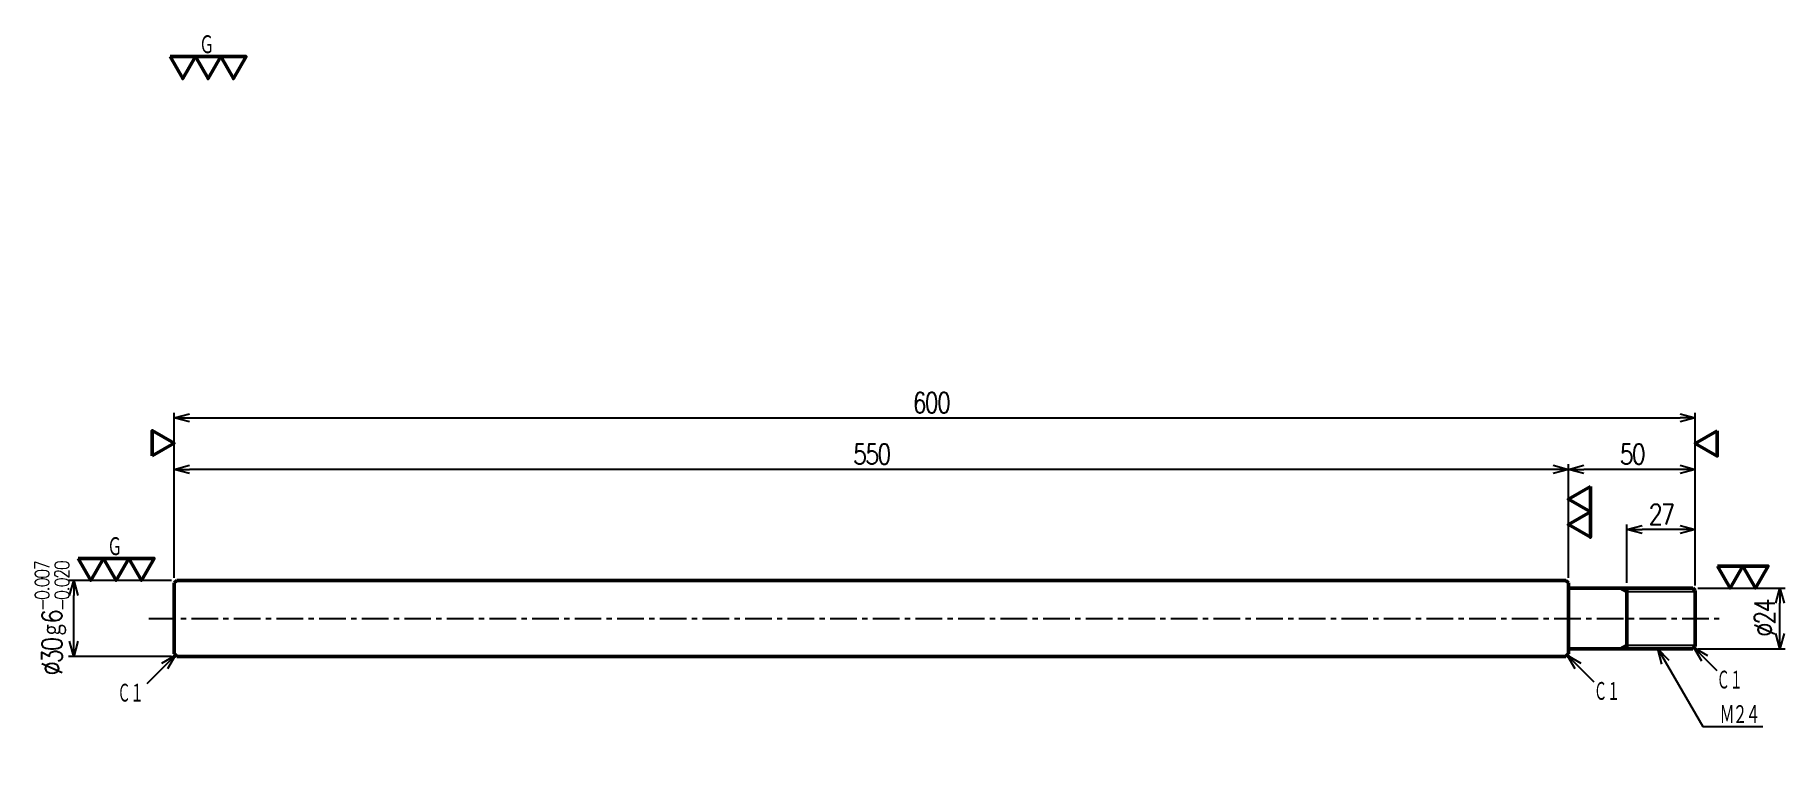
# Model space of a CAD drawing. Header units: millimetres. Extents: x -55 to 635, y -53 to 230.
import ezdxf

# ---------------------------------------------------------------- set-up
doc = ezdxf.new("R2010")
doc.units = ezdxf.units.MM
doc.header["$LTSCALE"] = 0.330709
doc.linetypes.add('CENTER', pattern=[50.8, 31.75, -6.35, 6.35, -6.35])
for name, color, linetype in [('NoLayerName_001', 7, 'Continuous'), ('NoLayerName_002', 7, 'Continuous'), ('NoLayerName_003', 7, 'Continuous')]:
    doc.layers.add(name, color=color, linetype=linetype)
doc.styles.get("Standard").update_dxf_attribs({"font": 'txt', "bigfont": 'extfont2'})
doc.dimstyles.get("Standard").update_dxf_attribs({"dimtxt": 2.5, "dimasz": 2.5, "dimexe": 1.25, "dimexo": 0.625, "dimtad": 1, "dimdec": 3, "dimzin": 0, "dimdsep": 46, "dimtxsty": 'Standard', "dimcen": 2.5, "dimadec": 0, "dimazin": 0, "dimtfac": 0.75, "dimtdec": 3, "dimtmove": 0, "dimatfit": 3, "dimfxl": 1, "dimarcsym": 0})

# ---------------------------------------------------------------- blocks, each defined once
blk = doc.blocks.new('_OPEN30')
at = {"color": 0, "linetype": 'ByBlock', "lineweight": -2}
for p, q in [((-1, 0.267949), (0, 0)), ((0, 0), (-1, -0.267949)), ((0, 0), (-1, 0))]:
    blk.add_line(p, q, dxfattribs=at)
blk = doc.blocks.new('*D8')
at = {"layer": 'Defpoints', "color": 0}
for p in [(600, 79.11), (0, 14), (600, 11)]:
    blk.add_point(p, dxfattribs=at)
at = {"layer": 'NoLayerName_002', "color": 0, "linetype": 'Continuous', "lineweight": 25}
for p, q in [((0, 16), (0, 81.11)), ((6, 79.11), (594, 79.11)), ((600, 13), (600, 81.11))]:
    blk.add_line(p, q, dxfattribs=at)
at = {"layer": 'NoLayerName_002', "color": 0, "lineweight": 25, "xscale": 6, "yscale": 6, "zscale": 6, "rotation": 180}
blk.add_blockref('_OPEN30', (0, 79.11), dxfattribs=at)
at = {"layer": 'NoLayerName_002', "color": 0, "lineweight": 25, "xscale": 6, "yscale": 6, "zscale": 6}
blk.add_blockref('_OPEN30', (600, 79.11), dxfattribs=at)
at = {"layer": 'NoLayerName_002', "color": 2, "lineweight": 50, "insert": (298.49, 85.11), "char_height": 8, "attachment_point": 5}
blk.add_mtext('\\W0.8000;\\T0.8750;600', dxfattribs=at)
blk = doc.blocks.new('*D9')
at = {"layer": 'Defpoints', "color": 0}
for p in [(0, 58.8), (0, 14), (550, 14)]:
    blk.add_point(p, dxfattribs=at)
at = {"layer": 'NoLayerName_002', "color": 0, "linetype": 'Continuous', "lineweight": 25}
for p, q in [((0, 16), (0, 60.8)), ((544, 58.8), (6, 58.8)), ((550, 16), (550, 60.8))]:
    blk.add_line(p, q, dxfattribs=at)
at = {"layer": 'NoLayerName_002', "color": 0, "lineweight": 25, "xscale": 6, "yscale": 6, "zscale": 6}
for p, rotation in [((0, 58.8), 180), ((550, 58.8), 360)]:
    blk.add_blockref('_OPEN30', p, dxfattribs=dict(at, rotation=rotation))
at = {"layer": 'NoLayerName_002', "color": 2, "lineweight": 50, "insert": (275, 64.8), "char_height": 8, "attachment_point": 5}
blk.add_mtext('\\W0.8000;\\T0.8750;550', dxfattribs=at)
blk = doc.blocks.new('*D10')
at = {"layer": 'Defpoints', "color": 0}
for p in [(550, 58.8), (550, 14), (600, 11)]:
    blk.add_point(p, dxfattribs=at)
at = {"layer": 'NoLayerName_002', "color": 0, "linetype": 'Continuous', "lineweight": 25}
for p, q in [((550, 16), (550, 60.8)), ((594, 58.8), (556, 58.8)), ((600, 13), (600, 60.8))]:
    blk.add_line(p, q, dxfattribs=at)
at = {"layer": 'NoLayerName_002', "color": 0, "lineweight": 25, "xscale": 6, "yscale": 6, "zscale": 6}
for p, rotation in [((550, 58.8), 180), ((600, 58.8), 360)]:
    blk.add_blockref('_OPEN30', p, dxfattribs=dict(at, rotation=rotation))
at = {"layer": 'NoLayerName_002', "color": 2, "lineweight": 50, "insert": (575, 64.8), "char_height": 8, "attachment_point": 5}
blk.add_mtext('\\W0.8000;\\T0.8750;50', dxfattribs=at)
blk = doc.blocks.new('SX_FinishSymbol_2')
at = {"color": 0, "linetype": 'ByBlock', "lineweight": -2}
for points in [[(-1, 0.866), (-0.5, 0), (0, 0.866)], [(0, 0.866), (0.5, 0), (1, 0.866)]]:
    blk.add_lwpolyline(points, close=True, dxfattribs=at)
blk = doc.blocks.new('SX_FinishSymbol_1')
at = {"color": 0, "linetype": 'ByBlock', "lineweight": -2}
blk.add_lwpolyline([(-0.5, 0.866), (0, 0), (0.5, 0.866)], close=True, dxfattribs=at)
blk = doc.blocks.new('DIM_0002')
at = {"color": 3, "linetype": 'Continuous', "lineweight": 25}
blk.add_line((22.83, 19.06), (11.52, 7.75), dxfattribs=at)
blk.add_lwpolyline([(17.45, 15.95), (22.83, 19.06), (19.72, 13.68)], dxfattribs=at)
at = {"color": 2, "linetype": 'Continuous', "lineweight": 50, "width": 0.583333}
blk.add_text('Ｃ１', height=8, dxfattribs=at).set_placement((0, 0))
blk = doc.blocks.new('DIM_0003')
at = {"color": 3, "linetype": 'Continuous', "lineweight": 25}
blk.add_line((0, 18.38), (10.46, 7.92), dxfattribs=at)
blk.add_lwpolyline([(3.11, 13), (0, 18.38), (5.38, 15.27)], dxfattribs=at)
at = {"color": 2, "linetype": 'Continuous', "lineweight": 50, "width": 0.583333}
blk.add_text('Ｃ１', height=8, dxfattribs=at).set_placement((10.57, 0))
blk = doc.blocks.new('DIM_0004')
at = {"color": 3, "linetype": 'Continuous', "lineweight": 25}
blk.add_line((0, 16.9), (9.05, 7.85), dxfattribs=at)
blk.add_lwpolyline([(3.11, 11.52), (0, 16.9), (5.38, 13.79)], dxfattribs=at)
at = {"color": 2, "linetype": 'Continuous', "lineweight": 50, "width": 0.583333}
blk.add_text('Ｃ１', height=8, dxfattribs=at).set_placement((8.99, 0))
blk = doc.blocks.new('*D16')
at = {"layer": 'Defpoints', "color": 0}
for p in [(573, 35.11), (573, 12), (600, 11)]:
    blk.add_point(p, dxfattribs=at)
at = {"layer": 'NoLayerName_002', "color": 0, "linetype": 'Continuous', "lineweight": 25}
for p, q in [((573, 14), (573, 37.11)), ((594, 35.11), (579, 35.11)), ((600, 13), (600, 37.11))]:
    blk.add_line(p, q, dxfattribs=at)
at = {"layer": 'NoLayerName_002', "color": 0, "lineweight": 25, "xscale": 6, "yscale": 6, "zscale": 6, "rotation": 180}
blk.add_blockref('_OPEN30', (573, 35.11), dxfattribs=at)
at = {"layer": 'NoLayerName_002', "color": 0, "lineweight": 25, "xscale": 6, "yscale": 6, "zscale": 6}
blk.add_blockref('_OPEN30', (600, 35.11), dxfattribs=at)
at = {"layer": 'NoLayerName_002', "color": 2, "lineweight": 50, "insert": (586.5, 41.11), "char_height": 8, "attachment_point": 5}
blk.add_mtext('\\W0.8000;\\T0.8750;27', dxfattribs=at)
blk = doc.blocks.new('*D17')
at = {"layer": 'Defpoints', "color": 0}
for p in [(599, 12), (633.41, 12), (599, -12)]:
    blk.add_point(p, dxfattribs=at)
at = {"layer": 'NoLayerName_001', "color": 0, "linetype": 'Continuous', "lineweight": 25}
for p, q in [((601, 12), (635.41, 12)), ((633.41, -6), (633.41, 6)), ((601, -12), (635.41, -12))]:
    blk.add_line(p, q, dxfattribs=at)
at = {"layer": 'NoLayerName_001', "color": 0, "lineweight": 25, "xscale": 6, "yscale": 6, "zscale": 6}
for p, rotation in [((633.41, 12), 90), ((633.41, -12), 270)]:
    blk.add_blockref('_OPEN30', p, dxfattribs=dict(at, rotation=rotation))
at = {"layer": 'NoLayerName_001', "color": 2, "lineweight": 50, "insert": (627.41, 0), "char_height": 8, "attachment_point": 5, "rotation": 90}
blk.add_mtext('\\W0.8000;\\T0.8750;%%c24', dxfattribs=at)
blk = doc.blocks.new('SX_FinishSymbol_3')
at = {"color": 0, "linetype": 'ByBlock', "lineweight": -2}
for points in [[(-1.5, 0.866), (-1, 0), (-0.5, 0.866)], [(-0.5, 0.866), (0, 0), (0.5, 0.866)], [(0.5, 0.866), (1, 0), (1.5, 0.866)]]:
    blk.add_lwpolyline(points, close=True, dxfattribs=at)
blk = doc.blocks.new('*D19')
at = {"layer": 'Defpoints', "color": 0}
for p in [(-39.63, 15), (1, 15), (1, -15)]:
    blk.add_point(p, dxfattribs=at)
at = {"layer": 'NoLayerName_002', "color": 0, "linetype": 'Continuous', "lineweight": 25}
for p, q in [((-1, 15), (-41.63, 15)), ((-39.63, -9), (-39.63, 9)), ((-1, -15), (-41.63, -15))]:
    blk.add_line(p, q, dxfattribs=at)
at = {"layer": 'NoLayerName_002', "color": 0, "lineweight": 25, "xscale": 6, "yscale": 6, "zscale": 6}
for p, rotation in [((-39.63, 15), 90), ((-39.63, -15), 270)]:
    blk.add_blockref('_OPEN30', p, dxfattribs=dict(at, rotation=rotation))
at = {"layer": 'NoLayerName_002', "color": 2, "lineweight": 50, "insert": (-48.17, 0), "char_height": 8, "attachment_point": 5, "rotation": 90}
blk.add_mtext('\\A1;\\W0.8000;\\T0.8750;%%c30ｇ6{{\\H0.70x;\\A1;\\S-0.007^ -0.020;}}', dxfattribs=at)
blk = doc.blocks.new('JZB_0004')
at = {"layer": 'NoLayerName_003', "color": 7, "linetype": 'Continuous', "lineweight": 50}
for p, q in [((1, 30), (0, 29)), ((0, 29), (0, 1)), ((549, 30), (1, 30)), ((550, 29), (549, 30)), ((550, 29), (550, 1)), ((573, 27), (550, 27)), ((573, 27), (573, 3)), ((573.02, 27), (573, 26.98)), ((599, 27), (573.02, 27)), ((600, 26), (599, 27)), ((600, 26), (600, 4)), ((0, 1), (1, 0)), ((1, 0), (549, 0)), ((549, 0), (550, 1)), ((550, 3), (573, 3)), ((573, 3.02), (573.02, 3)), ((573.02, 3), (599, 3)), ((599, 3), (600, 4))]:
    blk.add_line(p, q, dxfattribs=at)
at = {"layer": 'NoLayerName_003', "color": 3, "linetype": 'Continuous', "lineweight": 50}
for p, q in [((573, 25.5), (570.4, 27)), ((573, 4.5), (570.4, 3))]:
    blk.add_line(p, q, dxfattribs=at)
at = {"layer": 'NoLayerName_003', "color": 3, "linetype": 'Continuous', "lineweight": 25}
for p, q in [((600, 25.5), (573, 25.5)), ((573, 4.5), (600, 4.5))]:
    blk.add_line(p, q, dxfattribs=at)

msp = doc.modelspace()

# ---------------------------------------------------------------- linework, layer by layer
at = {"layer": 'NoLayerName_002', "color": 4, "linetype": 'CENTER', "lineweight": 25}
msp.add_line((-10, 0), (610, 0), dxfattribs=at)

# ---------------------------------------------------------------- block references
at = {"layer": 'NoLayerName_001'}
msp.add_blockref('JZB_0004', (0, -15), dxfattribs=at)
at = {"layer": 'NoLayerName_002', "color": 1, "lineweight": 50}
for name, p, xscale, yscale, zscale, rotation in [('SX_FinishSymbol_1', (0, 69.0945), 10, 10, 10, 89.99999999999999), ('SX_FinishSymbol_1', (600, 69.0251), 9.999999999999996, 9.999999999999996, 9.999999999999996, 269.9999999999999), ('SX_FinishSymbol_2', (550, 42.0042), 9.999999999999996, 9.999999999999996, 9.999999999999996, 269.9999999999999)]:
    msp.add_blockref(name, p, dxfattribs=dict(at, xscale=xscale, yscale=yscale, zscale=zscale, rotation=rotation))
at = {"layer": 'NoLayerName_002', "color": 1, "lineweight": 50, "xscale": 10, "yscale": 10, "zscale": 10}
msp.add_blockref('SX_FinishSymbol_2', (618.7459, 12), dxfattribs=at)
at = {"layer": 'NoLayerName_002', "color": 3, "linetype": 'Continuous', "lineweight": 25}
for name, p in [('DIM_0004', (599.5, -28.3985)), ('DIM_0002', (-22.3307, -33.5587)), ('DIM_0003', (549.5, -32.8798))]:
    msp.add_blockref(name, p, dxfattribs=at)
at = {"layer": 'NoLayerName_003', "color": 1, "lineweight": 50, "xscale": 10, "yscale": 10, "zscale": 10}
for p in [(13.3717, 212.953), (-22.8985, 15)]:
    msp.add_blockref('SX_FinishSymbol_3', p, dxfattribs=at)

# ---------------------------------------------------------------- texts
at = {"layer": 'NoLayerName_002', "color": 2, "linetype": 'Continuous', "lineweight": 50, "insert": (609.6078, -42.0239), "char_height": 8, "attachment_point": 7, "line_spacing_factor": 0.75}
msp.add_mtext('\\A1;\\W0.6667;\\T0.8750;Ｍ２４', dxfattribs=at)
at = {"layer": 'NoLayerName_003', "color": 2, "lineweight": 50, "char_height": 8, "attachment_point": 7}
for insert in [(9.9183, 222.1708), (-26.352, 24.2177)]:
    msp.add_mtext('\\A1;\\W0.6667;\\T0.8750;Ｇ', dxfattribs=dict(at, insert=insert))

# ---------------------------------------------------------------- dimensions: what is measured, and where the dimension line sits
at = {"layer": 'NoLayerName_001', "color": 3, "linetype": 'Continuous', "lineweight": 50}
dim = msp.add_linear_dim(base=(633.4055, 12), p1=(599, -12), p2=(599, 12), angle=90, text='\\W0.8000;\\T0.8750;<>', dimstyle='Standard', override={"dimtxt": 8, "dimasz": 6, "dimexe": 2, "dimexo": 2, "dimgap": 2, "dimzin": 8, "dimpost": '%%c<>', "dimblk": 'OPEN30', "dimclrd": 0, "dimclre": 0, "dimclrt": 2, "dimtp": 0, "dimtm": 0, "dimlwd": 25, "dimlwe": 25}, dxfattribs=at)
dim.commit()
dim.dimension.update_dxf_attribs({"geometry": '*D17', "text_midpoint": (633.4055, 0), "dimtype": 160})
at = {"layer": 'NoLayerName_002', "color": 3, "linetype": 'Continuous', "lineweight": 50}
dim = msp.add_linear_dim(base=(600, 79.1119), p1=(0, 14), p2=(600, 11), text='\\W0.8000;\\T0.8750;<>', dimstyle='Standard', override={"dimtxt": 8, "dimasz": 6, "dimexe": 2, "dimexo": 2, "dimgap": 2, "dimzin": 8, "dimblk": 'OPEN30', "dimclrd": 0, "dimclre": 0, "dimclrt": 2, "dimtp": 0, "dimtm": 0, "dimlwd": 25, "dimlwe": 25}, dxfattribs=at)
dim.commit()
dim.dimension.update_dxf_attribs({"geometry": '*D8', "text_midpoint": (298.4948, 79.1119), "dimtype": 160})
for base, p1, p2, angle, override, picture, middle in [((0, 58.799), (550, 14), (0, 14), 180, {"dimtxt": 8, "dimasz": 6, "dimexe": 2, "dimexo": 2, "dimgap": 2, "dimzin": 8, "dimblk": 'OPEN30', "dimclrd": 0, "dimclre": 0, "dimclrt": 2, "dimtp": 0, "dimtm": 0, "dimlwd": 25, "dimlwe": 25}, '*D9', (275, 58.799)), ((550, 58.799), (600, 11), (550, 14), 180, {"dimtxt": 8, "dimasz": 6, "dimexe": 2, "dimexo": 2, "dimgap": 2, "dimzin": 8, "dimblk": 'OPEN30', "dimclrd": 0, "dimclre": 0, "dimclrt": 2, "dimtp": 0, "dimtm": 0, "dimlwd": 25, "dimlwe": 25}, '*D10', (575, 58.799)), ((-39.6344, 15), (1, -15), (1, 15), 90, {"dimtxt": 8, "dimasz": 6, "dimexe": 2, "dimexo": 2, "dimgap": 2, "dimzin": 8, "dimpost": '%%c<>ｇ6{{\\H0.70x;\\A1;\\S-0.007^-0.020;}}', "dimblk": 'OPEN30', "dimclrd": 0, "dimclre": 0, "dimclrt": 2, "dimtp": -0.007, "dimtm": 0.02, "dimtfac": 0.7, "dimtolj": 1, "dimtzin": 0, "dimlwd": 25, "dimlwe": 25}, '*D19', (-39.6344, 0)), ((573, 35.1122), (600, 11), (573, 12), 180, {"dimtxt": 8, "dimasz": 6, "dimexe": 2, "dimexo": 2, "dimgap": 2, "dimzin": 8, "dimblk": 'OPEN30', "dimclrd": 0, "dimclre": 0, "dimclrt": 2, "dimtp": 0, "dimtm": 0, "dimlwd": 25, "dimlwe": 25}, '*D16', (586.5, 35.1122))]:
    dim = msp.add_linear_dim(base=base, p1=p1, p2=p2, angle=angle, text='\\W0.8000;\\T0.8750;<>', dimstyle='Standard', override=override, dxfattribs=at)
    dim.commit()
    dim.dimension.update_dxf_attribs({"geometry": picture, "text_midpoint": middle, "dimtype": 160})

# ---------------------------------------------------------------- leaders
at = {"layer": 'NoLayerName_002', "color": 3, "linetype": 'Continuous', "lineweight": 25, "annotation_type": 0, "has_hookline": 1, "hookline_direction": 0, "text_width": 17.019}
msp.add_leader([(585.203, -12), (602.9828, -42.6489), (608.9828, -42.6489)], dimstyle='Standard', override={"dimtxt": 8, "dimasz": 6, "dimldrblk": 'OPEN30'}, dxfattribs=at)

doc.saveas('drawing.dxf')
